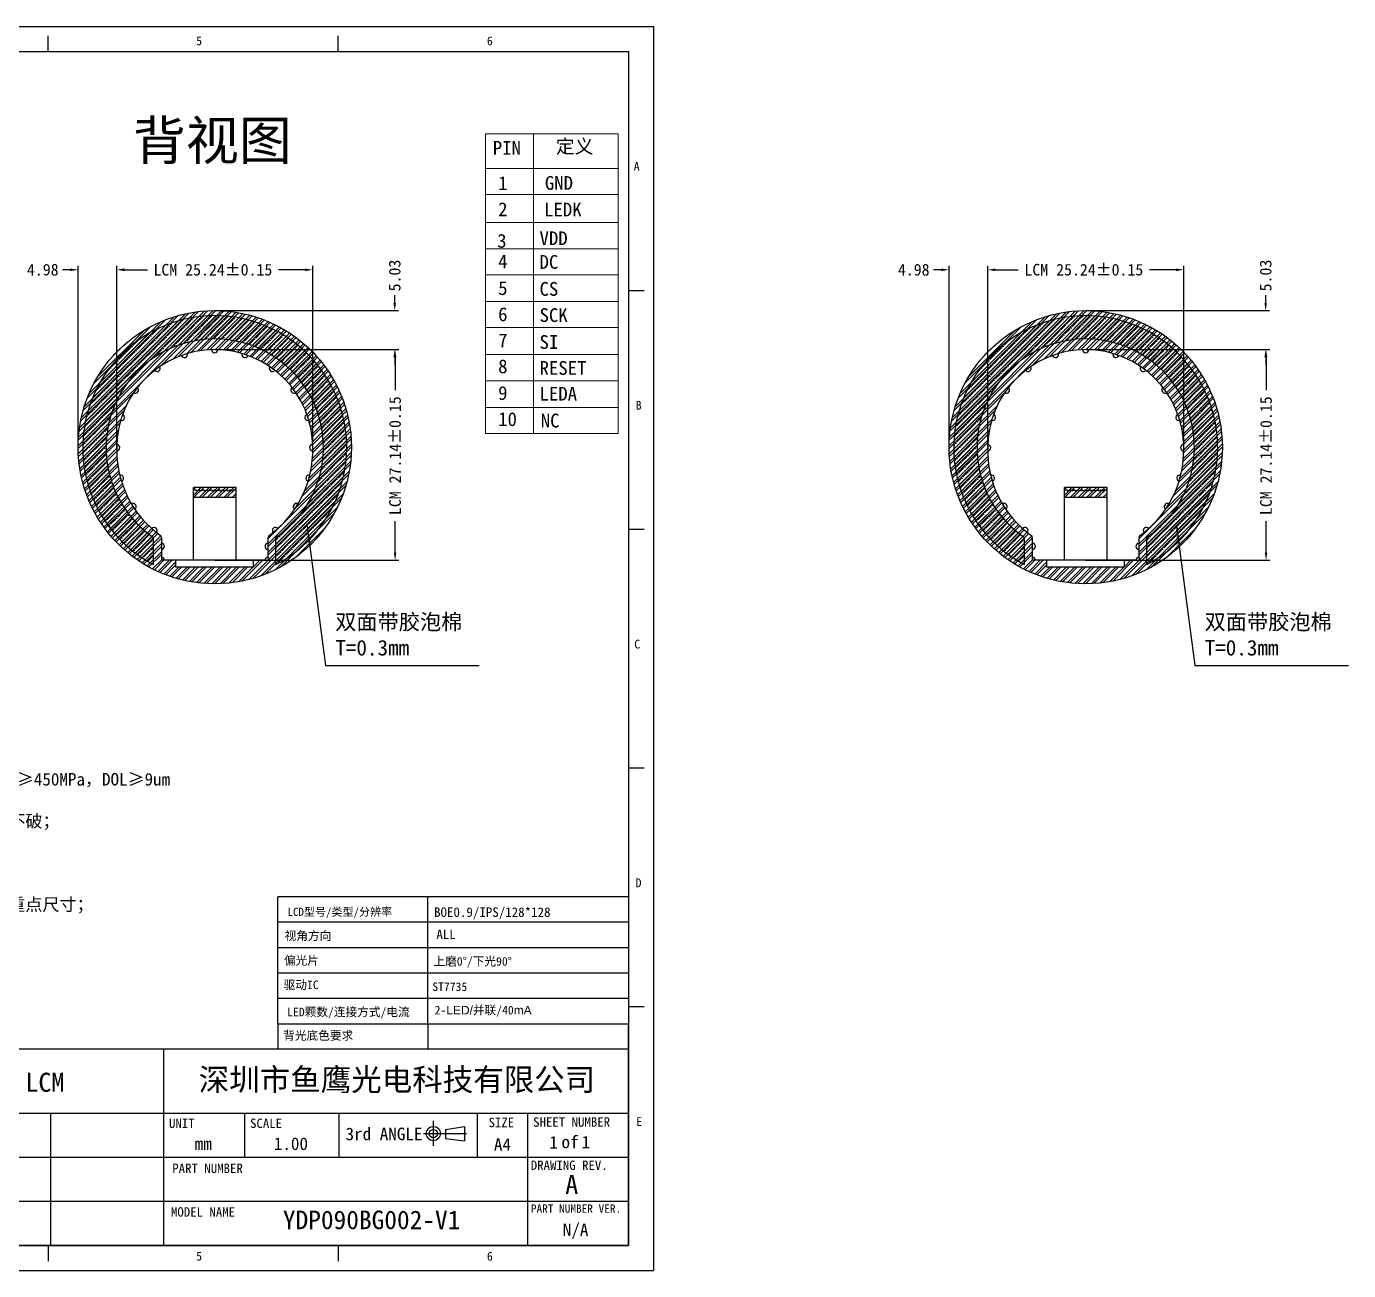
# Model space of a CAD drawing. Header units: inches. Extents: x 228 to 548, y 170 to 330.
# Drawn here: x 377.9 to 548.2, y 169.6 to 329.9 of the extents above; entities that cross this region are included whole.
import ezdxf
from ezdxf.enums import TextEntityAlignment as Align

# ---------------------------------------------------------------- set-up
doc = ezdxf.new("R2010")
doc.units = ezdxf.units.IN
doc.header["$MEASUREMENT"] = 0
for name, color, linetype in [('06___PRT_ALL_SURFS', 7, 'Continuous'), ('DIM', 4, 'Continuous'), ('图层 1', 7, 'Continuous')]:
    doc.layers.add(name, color=color, linetype=linetype)
doc.styles.add('St', font='', dxfattribs={"height": 2})
doc.styles.get("Standard").update_dxf_attribs({"font": ''})
doc.styles.add('宋体', font='')
doc.styles.add('黑体', font='')
doc.styles.get('St').set_extended_font_data('SimSun')
doc.styles.get('Standard').set_extended_font_data('SimSun')
doc.styles.get('宋体').set_extended_font_data('SimSun')
doc.styles.get('黑体').set_extended_font_data('楷体_GB2312')
doc.dimstyles.new('ISO-25', dxfattribs={"dimtxt": 2.5, "dimasz": 2.5, "dimexe": 1.25, "dimexo": 0.625, "dimtad": 1, "dimtxsty": 'Standard', "dimcen": 2.5, "dimadec": 0, "dimazin": 0, "dimtfac": 1, "dimtmove": 0, "dimatfit": 3, "dimfxl": 1, "dimarcsym": 0})
doc.dimstyles.new('STANDARD$0', dxfattribs={"dimscale": 0.5, "dimtxt": 3.5, "dimasz": 2, "dimexe": 1, "dimexo": 0, "dimgap": 1, "dimtad": 0, "dimzin": 9, "dimdsep": 46, "dimtxsty": 'Standard', "dimcen": 0, "dimclrd": 3, "dimclre": 3, "dimclrt": 256, "dimadec": 1, "dimazin": 2, "dimtp": 0.2, "dimtm": 0.2, "dimtfac": 0.5, "dimtofl": 0, "dimtmove": 0, "dimatfit": 0, "dimfxl": 1, "dimarcsym": 0})

# ---------------------------------------------------------------- blocks, each defined once
blk = doc.blocks.new('THIRD-PROJ_BL0')
at = {"linetype": 'Continuous'}
blk.add_line((257.13, 38.11), (257.13, 34.11), dxfattribs=at)
at = {"color": 7, "linetype": 'Continuous'}
for p, q in [((255.59, 36.06), (262.41, 36.06)), ((259.04, 36.73), (262.11, 37.22)), ((259.04, 36.73), (259.04, 35.31)), ((262.11, 37.22), (262.11, 34.94)), ((259.04, 35.31), (262.11, 34.94))]:
    blk.add_line(p, q, dxfattribs=at)
for centre, radius in [((257.13, 36.08), 1.14), ((257.13, 36.06), 0.67)]:
    blk.add_circle(centre, radius, dxfattribs=at)
blk = doc.blocks.new('*D39')
at = {"color": 3, "lineweight": -2, "transparency": 16777216}
for p, q in [((389.52, 275.66), (389.52, 299.07)), ((390.52, 298.57), (393.46, 298.57)), ((413.76, 298.57), (410.35, 298.57)), ((414.76, 275.66), (414.76, 299.07))]:
    blk.add_line(p, q, dxfattribs=at)
at = {"color": 3, "transparency": 16777216}
for points in [[(390.52, 298.74), (390.52, 298.4), (389.52, 298.57)], [(413.76, 298.74), (413.76, 298.4), (414.76, 298.57)]]:
    blk.add_solid(points, dxfattribs=at)
at = {"layer": 'Defpoints', "color": 0, "transparency": 16777216}
for p in [(414.76, 298.57), (389.52, 275.66), (414.76, 275.66)]:
    blk.add_point(p, dxfattribs=at)
at = {"color": 3, "transparency": 16777216, "insert": (401.9, 298.57), "char_height": 1.5, "attachment_point": 5, "style": '宋体'}
blk.add_mtext('LCM 25.24%%P0.15', dxfattribs=at)
blk = doc.blocks.new('*D40')
at = {"color": 3, "lineweight": -2, "transparency": 16777216}
for p, q in [((402.14, 288.28), (425.87, 288.28)), ((425.37, 287.28), (425.37, 283.07)), ((425.37, 262.14), (425.37, 266.18)), ((402.14, 261.14), (425.87, 261.14))]:
    blk.add_line(p, q, dxfattribs=at)
at = {"color": 3, "transparency": 16777216}
for points in [[(425.2, 287.28), (425.53, 287.28), (425.37, 288.28)], [(425.2, 262.14), (425.53, 262.14), (425.37, 261.14)]]:
    blk.add_solid(points, dxfattribs=at)
at = {"layer": 'Defpoints', "color": 0, "transparency": 16777216}
for p in [(402.14, 288.28), (402.14, 261.14), (425.37, 261.14)]:
    blk.add_point(p, dxfattribs=at)
at = {"color": 3, "transparency": 16777216, "insert": (425.37, 274.62), "char_height": 1.5, "attachment_point": 5, "rotation": 90, "style": '宋体'}
blk.add_mtext('LCM 27.14%%P0.15', dxfattribs=at)
blk = doc.blocks.new('*D41')
at = {"color": 3, "lineweight": -2, "transparency": 16777216}
for p, q in [((425.32, 294.31), (425.32, 295.31)), ((402.14, 293.31), (425.82, 293.31)), ((402.14, 288.28), (425.82, 288.28)), ((425.32, 287.28), (425.32, 286.28))]:
    blk.add_line(p, q, dxfattribs=at)
at = {"color": 3, "transparency": 16777216}
for points in [[(425.15, 294.31), (425.49, 294.31), (425.32, 293.31)], [(425.15, 287.28), (425.49, 287.28), (425.32, 288.28)]]:
    blk.add_solid(points, dxfattribs=at)
at = {"layer": 'Defpoints', "color": 0, "transparency": 16777216}
for p in [(402.14, 293.31), (425.32, 293.31), (402.14, 288.28)]:
    blk.add_point(p, dxfattribs=at)
at = {"color": 3, "transparency": 16777216, "insert": (425.32, 297.83), "char_height": 1.5, "attachment_point": 5, "rotation": 90, "style": '宋体'}
blk.add_mtext('5.03', dxfattribs=at)
blk = doc.blocks.new('*D42')
at = {"color": 3, "lineweight": -2, "transparency": 16777216}
for p, q in [((383.54, 298.57), (382.54, 298.57)), ((384.54, 275.64), (384.54, 299.07)), ((389.52, 275.66), (389.52, 299.07)), ((390.52, 298.57), (391.52, 298.57))]:
    blk.add_line(p, q, dxfattribs=at)
at = {"color": 3, "transparency": 16777216}
for points in [[(383.54, 298.73), (383.54, 298.4), (384.54, 298.57)], [(390.52, 298.73), (390.52, 298.4), (389.52, 298.57)]]:
    blk.add_solid(points, dxfattribs=at)
at = {"layer": 'Defpoints', "color": 0, "transparency": 16777216}
for p in [(384.54, 298.57), (384.54, 275.64), (389.52, 275.66)]:
    blk.add_point(p, dxfattribs=at)
at = {"color": 3, "transparency": 16777216, "insert": (379.99, 298.57), "char_height": 1.5, "attachment_point": 5, "style": '宋体'}
blk.add_mtext('4.98', dxfattribs=at)
blk = doc.blocks.new('*D47')
at = {"color": 3, "lineweight": -2, "transparency": 16777216}
for p, q in [((501.7, 275.66), (501.7, 299.07)), ((502.7, 298.57), (505.64, 298.57)), ((525.94, 298.57), (522.53, 298.57)), ((526.94, 275.66), (526.94, 299.07))]:
    blk.add_line(p, q, dxfattribs=at)
at = {"color": 3, "transparency": 16777216}
for points in [[(502.7, 298.74), (502.7, 298.4), (501.7, 298.57)], [(525.94, 298.74), (525.94, 298.4), (526.94, 298.57)]]:
    blk.add_solid(points, dxfattribs=at)
at = {"layer": 'Defpoints', "color": 0, "transparency": 16777216}
for p in [(526.94, 298.57), (501.7, 275.66), (526.94, 275.66)]:
    blk.add_point(p, dxfattribs=at)
at = {"color": 3, "transparency": 16777216, "insert": (514.08, 298.57), "char_height": 1.5, "attachment_point": 5, "style": '宋体'}
blk.add_mtext('LCM 25.24%%P0.15', dxfattribs=at)
blk = doc.blocks.new('*D48')
at = {"color": 3, "lineweight": -2, "transparency": 16777216}
for p, q in [((514.32, 288.28), (538.05, 288.28)), ((537.55, 287.28), (537.55, 283.07)), ((537.55, 262.14), (537.55, 266.18)), ((514.32, 261.14), (538.05, 261.14))]:
    blk.add_line(p, q, dxfattribs=at)
at = {"color": 3, "transparency": 16777216}
for points in [[(537.38, 287.28), (537.71, 287.28), (537.55, 288.28)], [(537.38, 262.14), (537.71, 262.14), (537.55, 261.14)]]:
    blk.add_solid(points, dxfattribs=at)
at = {"layer": 'Defpoints', "color": 0, "transparency": 16777216}
for p in [(514.32, 288.28), (514.32, 261.14), (537.55, 261.14)]:
    blk.add_point(p, dxfattribs=at)
at = {"color": 3, "transparency": 16777216, "insert": (537.55, 274.62), "char_height": 1.5, "attachment_point": 5, "rotation": 90, "style": '宋体'}
blk.add_mtext('LCM 27.14%%P0.15', dxfattribs=at)
blk = doc.blocks.new('*D49')
at = {"color": 3, "lineweight": -2, "transparency": 16777216}
for p, q in [((537.5, 294.31), (537.5, 295.31)), ((514.32, 293.31), (538, 293.31)), ((514.32, 288.28), (538, 288.28)), ((537.5, 287.28), (537.5, 286.28))]:
    blk.add_line(p, q, dxfattribs=at)
at = {"color": 3, "transparency": 16777216}
for points in [[(537.33, 294.31), (537.66, 294.31), (537.5, 293.31)], [(537.33, 287.28), (537.66, 287.28), (537.5, 288.28)]]:
    blk.add_solid(points, dxfattribs=at)
at = {"layer": 'Defpoints', "color": 0, "transparency": 16777216}
for p in [(514.32, 293.31), (537.5, 293.31), (514.32, 288.28)]:
    blk.add_point(p, dxfattribs=at)
at = {"color": 3, "transparency": 16777216, "insert": (537.5, 297.83), "char_height": 1.5, "attachment_point": 5, "rotation": 90, "style": '宋体'}
blk.add_mtext('5.03', dxfattribs=at)
blk = doc.blocks.new('*D50')
at = {"color": 3, "lineweight": -2, "transparency": 16777216}
for p, q in [((495.72, 298.57), (494.72, 298.57)), ((496.72, 275.64), (496.72, 299.07)), ((501.7, 275.66), (501.7, 299.07)), ((502.7, 298.57), (503.7, 298.57))]:
    blk.add_line(p, q, dxfattribs=at)
at = {"color": 3, "transparency": 16777216}
for points in [[(495.72, 298.73), (495.72, 298.4), (496.72, 298.57)], [(502.7, 298.73), (502.7, 298.4), (501.7, 298.57)]]:
    blk.add_solid(points, dxfattribs=at)
at = {"layer": 'Defpoints', "color": 0, "transparency": 16777216}
for p in [(496.72, 298.57), (496.72, 275.64), (501.7, 275.66)]:
    blk.add_point(p, dxfattribs=at)
at = {"color": 3, "transparency": 16777216, "insert": (492.17, 298.57), "char_height": 1.5, "attachment_point": 5, "style": '宋体'}
blk.add_mtext('4.98', dxfattribs=at)

msp = doc.modelspace()

# ---------------------------------------------------------------- hatches: boundary and pattern name
at = {"linetype": 'ByBlock'}
h = msp.add_hatch(dxfattribs=at)
h.set_pattern_fill('ANSI32', color=8, scale=2, style=0)
h.set_pattern_definition([(45, (306.5582, 16.54974), (-0.53033, 0.53033), []), (45, (306.9118, 16.54974), (-0.53033, 0.53033), [])])
h.paths.add_polyline_path([(384.539, 275.712, 1), (419.739, 275.712, 1)])
h.paths.add_polyline_path([(414.759, 275.662, -0.2486319), (409.14, 264.343, 0.2415737), (409.015, 264.099), (409.015, 261.542), (409.015, 261.142), (408.615, 261.142), (407.139, 261.142), (407.139, 260.242), (397.139, 260.242), (397.139, 261.142), (395.662, 261.142), (395.262, 261.142), (395.262, 261.542), (395.262, 264.099, 0.2415814), (395.137, 264.343, -0.2486318), (389.519, 275.662, -1)], flags=16)
h.paths.add_polyline_path([(404.889, 270.512), (404.889, 269.212), (399.389, 269.212), (399.389, 270.512)], flags=0)
h = msp.add_hatch(dxfattribs=at)
h.set_pattern_fill('ANSI32', color=8, scale=2, style=0)
h.set_pattern_definition([(45, (418.7366, 16.54974), (-0.53033, 0.53033), []), (45, (419.0902, 16.54974), (-0.53033, 0.53033), [])])
h.paths.add_polyline_path([(496.717, 275.712, 1), (531.917, 275.712, 1)])
h.paths.add_polyline_path([(526.937, 275.662, -0.2486319), (521.318, 264.343, 0.2415737), (521.193, 264.099), (521.193, 261.542), (521.193, 261.142), (520.793, 261.142), (519.317, 261.142), (519.317, 260.242), (509.317, 260.242), (509.317, 261.142), (507.841, 261.142), (507.441, 261.142), (507.441, 261.542), (507.441, 264.099, 0.2415814), (507.316, 264.343, -0.2486318), (501.697, 275.662, -1)], flags=16)
h.paths.add_polyline_path([(517.067, 270.512), (517.067, 269.212), (511.567, 269.212), (511.567, 270.512)], flags=0)
h = msp.add_hatch()
h.set_pattern_fill('ANSI35', color=2, scale=3)
h.set_pattern_definition([(45, (-123.716, -0.05), (-0.5303301, 0.5303301), []), (45, (-123.18564, -0.05), (-0.5303301, 0.5303301), [0.9375, -0.1875, 0, -0.1875])])
h.paths.add_polyline_path([(410.015, 264.087), (410.015, 260.596, 4.0711847), (394.262, 260.596), (394.262, 264.087, -3.2470511)])
h = msp.add_hatch()
h.set_pattern_fill('ANSI35', color=2, scale=3)
h.set_pattern_definition([(45, (-11.5376, -0.05), (-0.5303301, 0.5303301), []), (45, (-11.00724, -0.05), (-0.5303301, 0.5303301), [0.9375, -0.1875, 0, -0.1875])])
h.paths.add_polyline_path([(522.193, 264.087), (522.193, 260.596, 4.0711847), (506.441, 260.596), (506.441, 264.087, -3.2470511)])

# ---------------------------------------------------------------- linework, layer by layer
at = {"color": 7, "linetype": 'Continuous'}
for p, q in [((227.938, 329.921), (458.649, 329.921)), ((458.649, 329.921), (458.649, 169.638)), ((227.938, 169.638), (458.649, 169.638))]:
    msp.add_line(p, q, dxfattribs=at)
at = {"linetype": 'Continuous'}
for p, q in [((380.677, 326.683), (380.677, 328.707)), ((418.052, 326.683), (418.052, 328.707)), ((231.176, 326.683), (455.411, 326.683)), ((455.411, 326.683), (455.411, 172.876)), ((455.411, 295.922), (457.435, 295.922)), ((455.411, 265.16), (457.435, 265.16)), ((455.411, 234.399), (457.435, 234.399)), ((455.411, 203.637), (457.435, 203.637)), ((231.176, 172.876), (455.411, 172.876)), ((380.677, 172.876), (380.677, 170.852)), ((418.052, 172.876), (418.052, 170.852))]:
    msp.add_line(p, q, dxfattribs=at)
for p, q in [((439.844, 326.683), (455.411, 326.683)), ((455.411, 326.683), (455.411, 261.019)), ((395.262, 261.542), (395.262, 261.142)), ((395.662, 261.142), (395.262, 261.142)), ((408.615, 261.142), (409.015, 261.142)), ((409.015, 261.542), (409.015, 261.142)), ((507.441, 261.542), (507.441, 261.142)), ((507.841, 261.142), (507.441, 261.142)), ((520.793, 261.142), (521.193, 261.142)), ((521.193, 261.542), (521.193, 261.142))]:
    msp.add_line(p, q)
at = {"color": 30, "linetype": 'Continuous'}
for p, q in [((399.389, 261.142), (399.389, 270.512)), ((404.889, 270.512), (399.389, 270.512)), ((399.389, 270.212), (399.739, 270.212)), ((404.889, 269.212), (399.389, 269.212)), ((399.739, 270.212), (399.739, 270.112)), ((400.039, 270.112), (399.739, 270.112)), ((400.039, 270.212), (400.039, 270.112)), ((400.039, 270.212), (400.239, 270.212)), ((400.239, 270.212), (400.239, 270.112)), ((400.539, 270.112), (400.239, 270.112)), ((400.539, 270.212), (400.539, 270.112)), ((400.539, 270.212), (400.739, 270.212)), ((400.739, 270.212), (400.739, 270.112)), ((401.039, 270.112), (400.739, 270.112)), ((401.039, 270.212), (401.039, 270.112)), ((401.039, 270.212), (401.239, 270.212)), ((401.239, 270.212), (401.239, 270.112)), ((401.539, 270.112), (401.239, 270.112)), ((401.539, 270.212), (401.539, 270.112)), ((401.539, 270.212), (401.739, 270.212)), ((401.739, 270.212), (401.739, 270.112)), ((402.039, 270.112), (401.739, 270.112)), ((402.039, 270.212), (402.039, 270.112)), ((402.039, 270.212), (402.239, 270.212)), ((402.239, 270.212), (402.239, 270.112)), ((402.539, 270.112), (402.239, 270.112)), ((402.539, 270.212), (402.539, 270.112)), ((402.539, 270.212), (402.739, 270.212)), ((402.739, 270.212), (402.739, 270.112)), ((403.039, 270.112), (402.739, 270.112)), ((403.039, 270.212), (403.039, 270.112)), ((403.039, 270.212), (403.239, 270.212)), ((403.239, 270.212), (403.239, 270.112)), ((403.539, 270.112), (403.239, 270.112)), ((403.539, 270.212), (403.539, 270.112)), ((403.539, 270.212), (403.739, 270.212)), ((403.739, 270.212), (403.739, 270.112)), ((404.039, 270.112), (403.739, 270.112)), ((404.039, 270.212), (404.039, 270.112)), ((404.039, 270.212), (404.239, 270.212)), ((404.239, 270.212), (404.239, 270.112)), ((404.539, 270.112), (404.239, 270.112)), ((404.539, 270.212), (404.539, 270.112)), ((404.539, 270.212), (404.889, 270.212)), ((511.567, 261.142), (511.567, 270.512)), ((517.067, 270.512), (511.567, 270.512)), ((511.567, 270.212), (511.917, 270.212)), ((517.067, 269.212), (511.567, 269.212)), ((511.917, 270.212), (511.917, 270.112)), ((512.217, 270.112), (511.917, 270.112)), ((512.217, 270.212), (512.217, 270.112)), ((512.217, 270.212), (512.417, 270.212)), ((512.417, 270.212), (512.417, 270.112)), ((512.717, 270.112), (512.417, 270.112)), ((512.717, 270.212), (512.717, 270.112)), ((512.717, 270.212), (512.917, 270.212)), ((512.917, 270.212), (512.917, 270.112)), ((513.217, 270.112), (512.917, 270.112)), ((513.217, 270.212), (513.217, 270.112)), ((513.217, 270.212), (513.417, 270.212)), ((513.417, 270.212), (513.417, 270.112)), ((513.717, 270.112), (513.417, 270.112)), ((513.717, 270.212), (513.717, 270.112)), ((513.717, 270.212), (513.917, 270.212)), ((513.917, 270.212), (513.917, 270.112)), ((514.217, 270.112), (513.917, 270.112)), ((514.217, 270.212), (514.217, 270.112)), ((514.217, 270.212), (514.417, 270.212)), ((514.417, 270.212), (514.417, 270.112)), ((514.717, 270.112), (514.417, 270.112)), ((514.717, 270.212), (514.717, 270.112)), ((514.717, 270.212), (514.917, 270.212)), ((514.917, 270.212), (514.917, 270.112)), ((515.217, 270.112), (514.917, 270.112)), ((515.217, 270.212), (515.217, 270.112)), ((515.217, 270.212), (515.417, 270.212)), ((515.417, 270.212), (515.417, 270.112)), ((515.717, 270.112), (515.417, 270.112)), ((515.717, 270.212), (515.717, 270.112)), ((515.717, 270.212), (515.917, 270.212)), ((515.917, 270.212), (515.917, 270.112)), ((516.217, 270.112), (515.917, 270.112)), ((516.217, 270.212), (516.217, 270.112)), ((516.217, 270.212), (516.417, 270.212)), ((516.417, 270.212), (516.417, 270.112)), ((516.717, 270.112), (516.417, 270.112)), ((516.717, 270.212), (516.717, 270.112)), ((516.717, 270.212), (517.067, 270.212)), ((397.139, 260.242), (397.139, 261.142)), ((509.317, 260.242), (509.317, 261.142)), ((407.139, 260.242), (397.139, 260.242)), ((519.317, 260.242), (509.317, 260.242))]:
    msp.add_line(p, q, dxfattribs=at)
at = {"color": 2}
for p, q in [((394.262, 260.596), (394.262, 264.087)), ((410.015, 260.596), (410.015, 264.087)), ((506.441, 260.596), (506.441, 264.087)), ((522.193, 260.596), (522.193, 264.087))]:
    msp.add_line(p, q, dxfattribs=at)
at = {"color": 6}
for p, q in [((395.262, 264.099), (395.262, 261.542)), ((409.015, 261.542), (409.015, 264.099)), ((507.441, 264.099), (507.441, 261.542)), ((521.193, 261.542), (521.193, 264.099)), ((408.615, 261.142), (395.662, 261.142)), ((520.793, 261.142), (507.841, 261.142))]:
    msp.add_line(p, q, dxfattribs=at)
at = {"color": 4, "linetype": 'Continuous'}
for p, q in [((410.283, 201.439), (410.283, 217.769)), ((455.411, 217.769), (410.283, 217.769)), ((429.6, 201.439), (429.6, 217.769)), ((455.411, 214.503), (410.283, 214.503)), ((455.411, 211.237), (410.283, 211.237)), ((455.411, 207.971), (410.283, 207.971)), ((455.411, 204.705), (410.283, 204.705)), ((455.411, 195.137), (455.411, 201.209)), ((455.411, 198.173), (351.874, 198.173)), ((395.588, 172.876), (395.588, 198.173)), ((455.411, 198.173), (410.283, 198.173)), ((410.283, 198.173), (410.283, 198.173)), ((395.588, 172.876), (395.588, 195.138)), ((455.411, 172.876), (455.411, 195.138)), ((395.588, 189.876), (351.874, 189.876)), ((381.017, 172.876), (381.017, 189.876)), ((455.411, 189.876), (395.588, 189.876)), ((406.031, 184.209), (406.031, 189.876)), ((418.174, 184.209), (418.174, 189.876)), ((435.983, 184.209), (435.983, 189.876)), ((442.459, 172.876), (442.459, 189.876)), ((395.588, 184.209), (351.874, 184.209)), ((455.411, 184.209), (395.588, 184.209)), ((395.588, 178.543), (351.874, 178.543)), ((455.411, 178.543), (395.588, 178.543)), ((395.588, 172.876), (351.874, 172.876)), ((455.411, 172.876), (395.588, 172.876))]:
    msp.add_line(p, q, dxfattribs=at)
at = {"color": 4}
for p, q in [((410.283, 201.439), (410.283, 198.173)), ((410.283, 201.439), (455.411, 201.439)), ((429.6, 201.439), (429.6, 198.173))]:
    msp.add_line(p, q, dxfattribs=at)
at = {"color": 8, "linetype": 'Continuous'}
for centre in [(402.139, 275.712), (514.317, 275.712)]:
    msp.add_circle(centre, 17.6, dxfattribs=at)
at = {"color": 2}
for centre, radius, start, end in [((402.139, 275.662), 17, 297.60056, 242.39944), ((514.317, 275.662), 17, 297.60056, 242.39944), ((402.139, 275.662), 14, 304.23471, 235.76529), ((514.317, 275.662), 14, 304.23471, 235.76529)]:
    msp.add_arc(centre, radius, start, end, dxfattribs=at)
at = {"color": 6}
for centre, radius, start, end in [((402.139, 275.662), 12.62, 0, 180), ((402.139, 288.282), 0.4, 180.90805, 359.09195), ((514.317, 275.662), 12.62, 0, 180), ((514.317, 288.282), 0.4, 180.90805, 359.09195), ((394.721, 285.871), 0.4, 216.90805, 35.09195), ((398.239, 287.664), 0.4, 198.90805, 17.09195), ((406.038, 287.664), 0.4, 162.90805, 341.09195), ((409.556, 285.871), 0.4, 144.90805, 323.09195), ((506.899, 285.871), 0.4, 216.90805, 35.09195), ((510.417, 287.664), 0.4, 198.90805, 17.09195), ((518.217, 287.664), 0.4, 162.90805, 341.09195), ((521.735, 285.871), 0.4, 144.90805, 323.09195), ((391.929, 283.08), 0.4, 234.90805, 53.09195), ((412.348, 283.08), 0.4, 126.90805, 305.09195), ((504.107, 283.08), 0.4, 234.90805, 53.09195), ((524.527, 283.08), 0.4, 126.90805, 305.09195), ((390.136, 279.561), 0.4, 252.90805, 71.09195), ((414.141, 279.561), 0.4, 108.90805, 287.09195), ((502.315, 279.561), 0.4, 252.90805, 71.09195), ((526.319, 279.561), 0.4, 108.90805, 287.09195), ((389.519, 275.662), 0.4, 269.32515, 89.09195), ((414.759, 275.662), 0.4, 90.90805, 270.67485), ((501.697, 275.662), 0.4, 269.32515, 89.09195), ((526.937, 275.662), 0.4, 90.90805, 270.67485), ((403.005, 275.303), 13.492, 178.47576, 234.32554), ((401.272, 275.303), 13.492, 305.67446, 1.52424), ((515.184, 275.303), 13.492, 178.47576, 234.32554), ((513.45, 275.303), 13.492, 305.67446, 1.52424), ((389.997, 271.724), 0.4, 286.23359, 104.53481), ((414.28, 271.724), 0.4, 75.46519, 253.76641), ((502.176, 271.724), 0.4, 286.23359, 104.53481), ((526.458, 271.724), 0.4, 75.46519, 253.76641), ((391.628, 268.052), 0.4, 303.35833, 121.65955), ((412.649, 268.052), 0.4, 58.34045, 236.64167), ((503.806, 268.052), 0.4, 303.35833, 121.65955), ((524.828, 268.052), 0.4, 58.34045, 236.64167), ((394.322, 264.977), 0.4, 320.78559, 139.08681), ((394.962, 264.099), 0.3, 0, 54.32383), ((409.315, 264.099), 0.3, 125.67617, 180), ((409.955, 264.977), 0.4, 40.91319, 219.21441), ((506.5, 264.977), 0.4, 320.78559, 139.08681), ((507.141, 264.099), 0.3, 0, 54.32383), ((521.493, 264.099), 0.3, 125.67617, 180), ((522.134, 264.977), 0.4, 40.91319, 219.21441), ((395.262, 262.936), 0.4, 270, 90), ((409.015, 262.936), 0.4, 90, 270), ((507.441, 262.936), 0.4, 270, 90), ((521.193, 262.936), 0.4, 90, 270), ((395.262, 261.142), 0.4, 360, 90), ((409.015, 261.142), 0.4, 90, 180), ((507.441, 261.142), 0.4, 360, 90), ((521.193, 261.142), 0.4, 90, 180)]:
    msp.add_arc(centre, radius, start, end, dxfattribs=at)
at = {"layer": '06___PRT_ALL_SURFS', "color": 30, "linetype": 'Continuous'}
for p, q in [((404.889, 261.142), (404.889, 270.512)), ((517.067, 261.142), (517.067, 270.512)), ((407.139, 260.242), (407.139, 261.142)), ((519.317, 260.242), (519.317, 261.142))]:
    msp.add_line(p, q, dxfattribs=at)
at = {"layer": '图层 1', "color": 7, "lineweight": 5}
for points in [[(437.025, 284.285), (437.025, 316.101), (454.085, 316.101), (454.085, 284.285), (437.025, 284.285)], [(443.182, 316.101), (443.182, 277.475)], [(454.085, 311.629), (437.025, 311.629)], [(437.025, 308.259), (454.085, 308.259)], [(437.025, 277.475), (437.025, 308.259), (454.085, 308.259), (454.085, 277.475), (437.025, 277.475)], [(437.025, 304.682), (454.085, 304.682)], [(437.025, 301.277), (454.085, 301.277)], [(437.025, 297.94), (454.085, 297.94)], [(437.025, 294.466), (454.085, 294.466)], [(437.025, 291.13), (454.085, 291.13)], [(437.025, 287.656), (454.085, 287.656)], [(437.025, 284.285), (454.085, 284.285)], [(437.025, 280.846), (454.085, 280.846)], [(437.025, 277.475), (454.085, 277.475)]]:
    msp.add_lwpolyline(points, dxfattribs=at)

# ---------------------------------------------------------------- block references
at = {"color": 4, "linetype": 'Continuous', "xscale": 0.8095127040003718, "yscale": 0.8095127040003718, "zscale": 0.8095127040003718}
msp.add_blockref('THIRD-PROJ_BL0', (222.143, 158.087), dxfattribs=at)

# ---------------------------------------------------------------- texts
at = {"color": 4, "linetype": 'Continuous', "style": '宋体'}
for s, height, p in [('5', 1.133, (399.739, 327.496)), ('6', 1.133, (437.188, 327.503)), ('A', 1.133, (456.101, 311.319)), ('B', 1.133, (456.355, 280.547)), ('C', 1.133, (456.172, 249.781)), ('D', 1.133, (456.336, 219.029)), ('UNIT', 1.2143, (396.245, 188.003)), ('SCALE', 1.2143, (406.688, 188.003)), ('SIZE', 1.2143, (437.401, 188.107)), ('SHEET NUMBER', 1.21427, (443.149, 188.166)), ('E', 1.133, (456.424, 188.263)), ('3rd ANGLE', 1.619, (418.983, 186.435)), ('PART NUMBER', 1.21427, (396.668, 182.198)), ('DRAWING REV.', 1.21427, (442.843, 182.6)), ('MODEL NAME', 1.2143, (396.501, 176.585)), ('PART NUMBER VER.', 1.06744, (442.864, 177.088)), ('5', 1.133, (399.739, 170.93)), ('6', 1.133, (437.188, 170.923))]:
    msp.add_text(s, height=height, dxfattribs=at).set_placement(p)
at = {"color": 0, "linetype": 'Continuous', "style": '宋体'}
for s, height, rotation, p in [('LCD型号/类型/分辨率', 1.041, 359.99988, (418.245, 215.33)), ('视角方向', 1.1016, 359.99988, (414.151, 212.212)), ('偏光片', 1.1016, 0.00012, (413.302, 209.032)), ('驱动IC', 1.1016, 0.00012, (413.272, 205.896)), ('LED颗数/连接方式/电流', 1.10158, 0.00012, (419.36, 202.396)), ('背光底色要求', 1.1016, 0.00012, (415.464, 199.364))]:
    msp.add_text(s, height=height, rotation=rotation, dxfattribs=at).set_placement(p, align=Align.CENTER)
at = {"color": 1, "linetype": 'Continuous', "style": '宋体'}
for s, height, p in [('LCM ', 2.4589, (381.101, 192.666)), ('A', 2.459, (448.122, 179.512))]:
    msp.add_text(s, height=height, dxfattribs=at).set_placement(p, align=Align.CENTER)
at = {"color": 4, "linetype": 'Continuous', "style": '宋体'}
for s, p in [('mm', (400.657, 185.169)), ('1.00', (411.95, 185.169)), ('A4', (439.194, 185.071)), ('1', (445.788, 185.339)), ('of', (447.902, 185.403)), ('1', (449.947, 185.37)), ('N/A', (448.616, 174.082))]:
    msp.add_text(s, height=1.619, dxfattribs=at).set_placement(p, align=Align.CENTER)
at = {"linetype": 'ByBlock', "char_height": 2, "attachment_point": 1, "style": '宋体'}
for insert in [(417.661, 254.213), (529.635, 254.213)]:
    msp.add_mtext_dynamic_manual_height_columns('{\\C3;双面带胶泡棉\\PT=0.3mm}', width=31.20553, gutter_width=15, heights=[0], dxfattribs=dict(at, insert=insert))
at = {"color": 1, "attachment_point": 1, "style": '宋体'}
for s, insert, char_height, width in [('ALL ', (430.684, 213.57), 1.2247, 38.35197), ('2-{\\fArial|b0|i0|c0|p32;LED/}并联/40{\\fArial|b0|i0|c0|p32;mA}', (430.467, 203.738), 1.10225, 14.03761)]:
    msp.add_mtext(s, dxfattribs=dict(at, insert=insert, char_height=char_height, width=width))
at = {"color": 2, "attachment_point": 1}
for s, insert, char_height, width, style in [('{\\fSimSun|b1|i0|c134|p2;\\C4;深圳市鱼鹰光电科技有限公司}', (400.073, 195.682), 2.88, 56.65341, '黑体'), ('\\pi4.28436;{\\C1;YDP090BG002-V1}', (406.632, 177.37), 2.4, 31.12711, '宋体')]:
    msp.add_mtext(s, dxfattribs=dict(at, insert=insert, char_height=char_height, width=width, style=style))
at = {"color": 1, "style": '宋体'}
for tag, p, height in [('BOE0.9/IPS/128*128', (430.387, 215.199), 1.225), ('上磨0°/下光90°', (430.309, 208.923), 1.102), ('ST7735', (430.16, 205.654), 1.102)]:
    msp.add_attdef(tag, p, '', height=height, dxfattribs=at)
at = {"layer": 'DIM', "insert": (391.598, 317.738), "char_height": 5, "width": 21.80898, "attachment_point": 1, "style": '宋体'}
msp.add_mtext('{\\fMicrosoft YaHei|b0|i0|c134|p34;\\C7;背视图}', dxfattribs=at)
at = {"layer": 'DIM', "color": 4, "insert": (334.886, 239.114), "char_height": 1.6128, "width": 81.21416, "attachment_point": 1, "style": 'St'}
msp.add_mtext('TP 技术参数：    \\P1. 盖板材质：1.6mm {\\C256;半透玻璃/钢化}；\\P2. {\\C256;表面硬度：\\C1;≥6H（750gf）\\C256;；应力值：\\C1;CS≥450MPa，DOL≥9um\\P   }TP翘曲度:≤0.3mm.\\P3. 落球标准：64g钢球，20cm，中心点1次不破；\\P4. 工作环境：-20℃~+70℃，≤90%RH；\\P5. 储存环境：-30℃~+80℃，≤90%RH；\\P6. 透光率：≥85％；\\P   一般未注尺寸公差按±0.2mm；“{\\C0;*}”为重点尺寸；\\P8.油墨达因值:≥32.\\P7. 符合RoHS标准；', dxfattribs=at)
at = {"layer": '图层 1', "color": 7, "attachment_point": 7, "rotation": 0}
for s, insert, char_height in [('\\fSimSun|b0|i0|c0|p34;\\W1;PIN', (437.954, 313.384), 1.77753), ('定义', (446.072, 313.384), 1.7775), ('\\fSimSun|b0|i0|c0|p34;\\W1;1', (438.642, 308.844), 1.77753), ('\\fSimSun|b0|i0|c0|p34;\\W1;GND', (444.661, 308.844), 1.77753), ('\\fSimSun|b0|i0|c0|p34;\\W1;2', (438.642, 305.473), 1.77753), ('{\\fSimSun|b0|i0|c134|p34;LED\\fSimSun|b0|i0|c0|p34;K}', (444.558, 305.438), 1.77753), ('\\fSimSun|b0|i0|c0|p34;\\W1;3', (438.516, 301.382), 1.77753), ('{\\fSimSun|b0|i0|c0|p34;VDD}', (443.973, 301.745), 1.77753), ('\\fSimSun|b0|i0|c0|p34;\\W1;4', (438.642, 298.766), 1.77753), ('\\fSimSun|b0|i0|c0|p34;\\W1;DC', (443.973, 298.662), 1.77753), ('\\fSimSun|b0|i0|c0|p34;\\W1;5', (438.642, 295.292), 1.77753), ('\\fSimSun|b0|i0|c0|p34;\\W1;CS', (443.973, 295.189), 1.77753), ('\\fSimSun|b0|i0|c0|p34;\\W1;6', (438.642, 291.921), 1.77753), ('\\fSimSun|b0|i0|c0|p34;\\W1;SCK', (443.973, 291.818), 1.77753), ('\\fSimSun|b0|i0|c0|p34;\\W1;7', (438.642, 288.584), 1.77753), ('\\fSimSun|b0|i0|c0|p34;\\W1;SI', (443.973, 288.344), 1.77753), ('\\fSimSun|b0|i0|c0|p34;\\W1;8', (438.642, 285.214), 1.77753), ('\\fSimSun|b0|i0|c0|p34;\\W1;RESET', (443.973, 285.008), 1.77753), ('{\\fSimSun|b0|i0|c0|p34;9}', (438.642, 281.774), 1.77753), ('{\\fSimSun|b0|i0|c134|p34;LED\\fSimSun|b0|i0|c0|p34;A}', (443.973, 281.713), 1.77753), ('{\\fSimSun|b0|i0|c0|p34;10}', (438.642, 278.404), 1.77753), ('{\\fSimSun|b0|i0|c0|p34;NC}', (444.129, 278.231), 1.77753)]:
    msp.add_mtext(s, dxfattribs=dict(at, insert=insert, char_height=char_height))

# ---------------------------------------------------------------- dimensions: what is measured, and where the dimension line sits
at = {"color": 32}
for base, p1, p2, picture, middle in [((414.759, 298.57), (389.519, 275.662), (414.759, 275.662), '*D39', (401.904, 298.57)), ((526.937, 298.57), (501.697, 275.662), (526.937, 275.662), '*D47', (514.082, 298.57))]:
    dim = msp.add_linear_dim(base=base, p1=p1, p2=p2, text='LCM <>%%P0.15', dimstyle='STANDARD$0', override={"dimtxt": 3, "dimtxsty": '宋体', "dimclrt": 3}, dxfattribs=at)
    dim.commit()
    dim.dimension.update_dxf_attribs({"geometry": picture, "text_midpoint": middle, "dimtype": 160})
for base, p1, p2, picture, middle in [((425.319, 293.312), (402.139, 288.282), (402.139, 293.312), '*D41', (425.319, 297.827)), ((537.498, 293.312), (514.317, 288.282), (514.317, 293.312), '*D49', (537.498, 297.827))]:
    dim = msp.add_linear_dim(base=base, p1=p1, p2=p2, angle=90, dimstyle='STANDARD$0', override={"dimtxt": 3, "dimtxsty": '宋体', "dimclrt": 3}, dxfattribs=at)
    dim.commit()
    dim.dimension.update_dxf_attribs({"geometry": picture, "text_midpoint": middle})
for base, p1, p2, picture, middle in [((384.539, 298.566), (389.519, 275.662), (384.539, 275.642), '*D42', (379.994, 298.566)), ((496.717, 298.566), (501.697, 275.662), (496.717, 275.642), '*D50', (492.172, 298.566))]:
    dim = msp.add_linear_dim(base=base, p1=p1, p2=p2, dimstyle='STANDARD$0', override={"dimtxt": 3, "dimtxsty": '宋体', "dimclrt": 3}, dxfattribs=at)
    dim.commit()
    dim.dimension.update_dxf_attribs({"geometry": picture, "text_midpoint": middle})
for base, p1, p2, picture, middle in [((425.368, 261.142), (402.139, 288.282), (402.139, 261.142), '*D40', (425.368, 274.624)), ((537.546, 261.142), (514.317, 288.282), (514.317, 261.142), '*D48', (537.546, 274.624))]:
    dim = msp.add_linear_dim(base=base, p1=p1, p2=p2, angle=90, text='LCM <>%%P0.15', dimstyle='STANDARD$0', override={"dimtxt": 3, "dimtxsty": '宋体', "dimclrt": 3}, dxfattribs=at)
    dim.commit()
    dim.dimension.update_dxf_attribs({"geometry": picture, "text_midpoint": middle, "dimtype": 160})

# ---------------------------------------------------------------- leaders
at = {"linetype": 'ByBlock'}
for points in [[(414.026, 265.524), (416.411, 247.587), (436.2, 247.587)], [(526.001, 265.524), (528.386, 247.587), (548.174, 247.587)]]:
    msp.add_leader(points, dimstyle='ISO-25', override={"dimgap": 0, "dimtad": 0, "dimfxl": 0.25}, dxfattribs=at)

doc.saveas('drawing.dxf')
